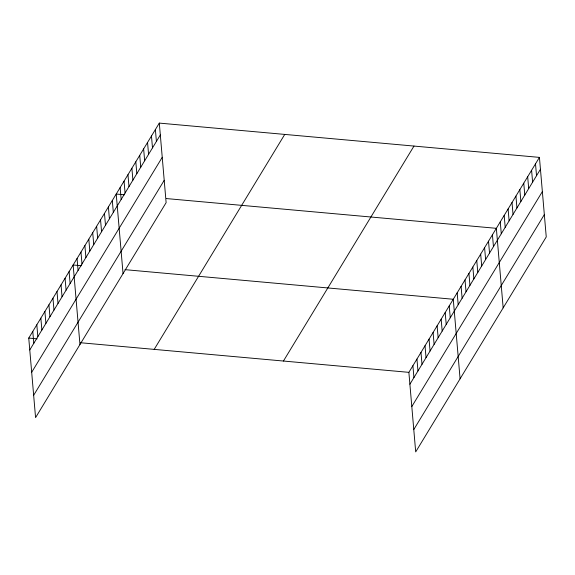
<?xml version="1.0" encoding="UTF-8"?>
<svg xmlns="http://www.w3.org/2000/svg" width="575" height="575" viewBox="0 0 575 575"><rect width="100%" height="100%" fill="white"/><g stroke="black" fill="none" stroke-linecap="round" stroke-linejoin="round"><path stroke-width="0.86" d="M159.304 123.1L166.125 202.652L35.571 417.615L28.75 338.071L159.304 123.1L539.429 157.385L546.25 236.929L415.696 451.9L408.875 372.348L539.429 157.385M29.771 349.945L160.324 134.981M31.682 372.277L162.236 157.313M33.652 395.284L164.213 180.32M154.193 349.384L284.747 134.413M283.432 361.035L413.986 146.072M409.896 384.229L540.45 169.258M411.808 406.561L542.362 191.59M413.777 429.568L544.338 214.597M124.581 194.796L116.222 194.041L123.043 273.592M166.398 198.569L496.347 228.318L503.168 307.869M81.499 265.736L73.14 264.982L79.961 344.526M124.991 269.653L453.265 299.259L460.086 378.81M28.75 338.071L37.116 338.826M80.601 342.743L408.875 372.348M535.512 163.832L536.533 175.713M531.595 170.279L532.615 182.16M527.678 176.726L528.698 188.607M523.76 183.181L524.781 195.054M519.85 189.628L520.864 201.509M515.933 196.075L516.947 207.956M512.016 202.522L513.029 214.403M508.099 208.977L509.112 220.85M504.182 215.424L505.202 227.305M500.264 221.871L501.285 233.752M492.43 234.772L493.451 246.646M488.513 241.22L489.533 253.101M484.596 247.667L485.616 259.548M480.678 254.121L481.699 265.995M476.761 260.568L477.782 272.442M472.844 267.016L473.865 278.897M468.934 273.463L469.948 285.344M465.017 279.917L466.03 291.791M461.1 286.364L462.113 298.238M457.183 292.812L458.196 304.692M449.226 305.907L450.247 317.781M445.194 312.548L446.214 324.429M441.162 319.197L442.175 331.071M437.122 325.838L438.143 337.719M433.09 332.479L434.103 344.36M429.051 339.128L430.071 351.009M425.018 345.769L426.032 357.65M420.979 352.418L422 364.298M416.947 359.059L417.967 370.94M412.908 365.707L413.928 377.581M155.387 129.548L156.407 141.428M151.469 136.002L152.49 147.876M147.552 142.449L148.573 154.33M143.635 148.896L144.656 160.777M139.725 155.343L140.738 167.224M135.808 161.798L136.821 173.672M131.891 168.245L132.904 180.126M127.973 174.692L128.987 186.573M124.056 181.147L125.077 193.02M120.139 187.594L121.16 199.467M112.305 200.488L113.325 212.369M108.388 206.943L109.408 218.816M104.47 213.39L105.491 225.263M100.553 219.837L101.574 231.718M96.636 226.284L97.657 238.165M92.719 232.738L93.739 244.612M88.809 239.186L89.822 251.059M84.892 245.633L85.905 257.514M80.974 252.08L81.988 263.961M77.057 258.534L78.071 270.408M69.101 271.623L70.121 283.504M65.068 278.271L66.089 290.145M61.036 284.912L62.05 296.793M56.997 291.561L58.017 303.435M52.965 298.202L53.978 310.083M48.925 304.843L49.946 316.724M44.893 311.492L45.907 323.373M40.854 318.133L41.874 330.014M36.822 324.782L37.842 336.655M32.782 331.423L33.803 343.304"/></g></svg>
